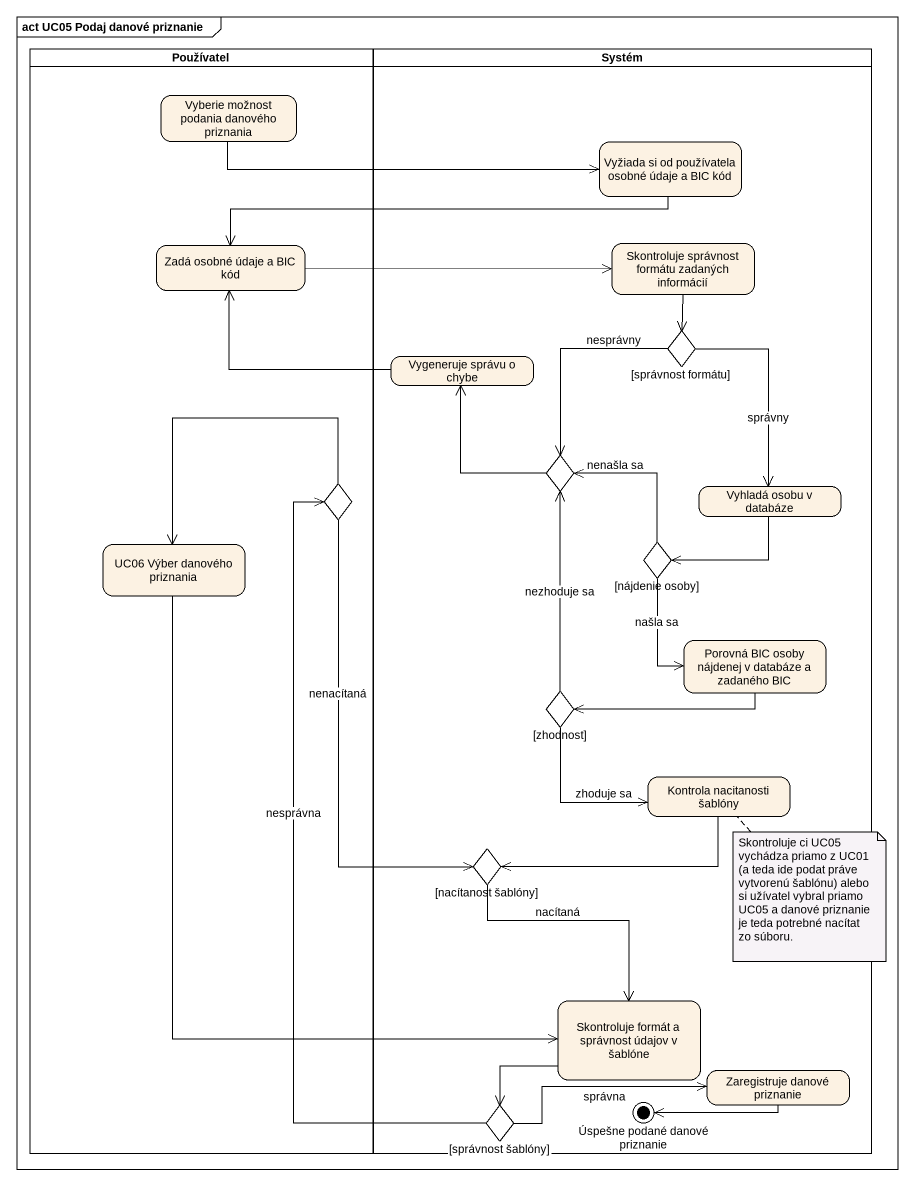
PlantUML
@startuml
mainframe act UC05 Podaj danové priznanie
hide empty description
state Používatel <<partition>> {
  state "Vyberie možnost podania danového priznania" as Vyberie_možnost_podania
  state "Zadá osobné údaje a BIC kód" as Zadá_osobné_údaje_a_BIC_kód
  state choice2 <<choice>>
  state "UC06 Výber danového priznania" as UC06_Výber_danového
}
state Systém <<partition>> {
  state "Vyžiada si od používatela osobné údaje a BIC kód" as Vyžiada_si_od_používatela
  state "Skontroluje správnost formátu zadaných informácií" as Skontroluje_správnost
  state "Vygeneruje správu o chybe" as Vygeneruje_správu_o_chybe
  state "[správnost formátu]" as správnost_formátu <<choice>>
  state choice1 <<choice>>
  state "Vyhladá osobu v databáze" as Vyhladá_osobu_v_databáze
  state "[nájdenie osoby]" as nájdenie_osoby <<choice>>
  state "Porovná BIC osoby nájdenej v databáze a zadaného BIC" as Porovná_BIC_osoby_nájdenej
  state "[zhodnost]" as zhodnost <<choice>>
  state "Kontrola nacitanosti šablóny" as Kontrola_nacitanosti_šablóny
  state "[nacítanost šablóny]" as nacítanost_šablóny <<choice>>
  state "Skontroluje formát a správnost údajov v šablóne" as Skontroluje_formát_a
  state "Zaregistruje danové priznanie" as Zaregistruje_danové
  state "[správnost šablóny]" as správnost_šablóny <<choice>>
  state "Úspešne podané danové priznanie" as Úspešne_podané_danové <<end>>
}
Vyberie_možnost_podania -right-> Vyžiada_si_od_používatela
Vyžiada_si_od_používatela -left-> Zadá_osobné_údaje_a_BIC_kód
Zadá_osobné_údaje_a_BIC_kód -right-> Skontroluje_správnost
Skontroluje_správnost --> správnost_formátu
Vygeneruje_správu_o_chybe -left-> Zadá_osobné_údaje_a_BIC_kód
správnost_formátu --> choice1 : nesprávny
správnost_formátu --> Vyhladá_osobu_v_databáze : správny
choice1 -up-> Vygeneruje_správu_o_chybe
choice2 -left-> UC06_Výber_danového
choice2 --> nacítanost_šablóny : nenacítaná
Vyhladá_osobu_v_databáze -left-> nájdenie_osoby
UC06_Výber_danového --> Skontroluje_formát_a
nájdenie_osoby -up-> choice1 : nenašla sa
nájdenie_osoby --> Porovná_BIC_osoby_nájdenej : našla sa
Porovná_BIC_osoby_nájdenej -left-> zhodnost
zhodnost -up-> choice1 : nezhoduje sa
zhodnost -right-> Kontrola_nacitanosti_šablóny : zhoduje sa
Kontrola_nacitanosti_šablóny -left-> nacítanost_šablóny
nacítanost_šablóny --> Skontroluje_formát_a : nacítaná
Skontroluje_formát_a --> správnost_šablóny
Zaregistruje_danové -left-> Úspešne_podané_danové
správnost_šablóny -up-> choice2 : nesprávna
správnost_šablóny -right-> Zaregistruje_danové : správna
note bottom of Kontrola_nacitanosti_šablóny : Skontroluje ci UC05 vychádza priamo z UC01 (a teda ide podat práve vytvorenú šablónu) alebo si užívatel vybral priamo UC05 a danové priznanie je teda potrebné nacítat zo súboru.
@enduml
